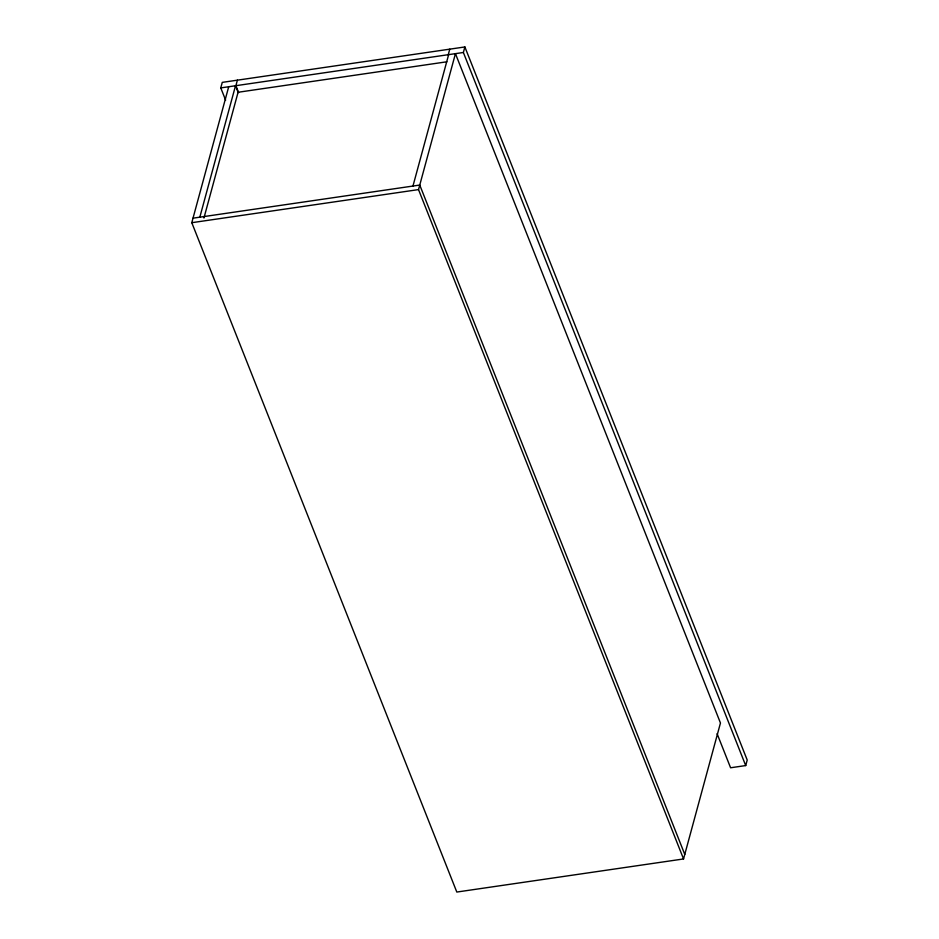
<?xml version="1.0" encoding="UTF-8"?>
<svg xmlns="http://www.w3.org/2000/svg" width="939" height="939" viewBox="0 0 939 939"><rect width="100%" height="100%" fill="white"/><g stroke="black" fill="none" stroke-linecap="round" stroke-linejoin="round"><path stroke-width="1.41" d="M225.63 100.18L220.771 87.902L222.273 82.374L464.875 46.95L747.209 760.027L745.707 765.567L730.589 767.773L717.091 733.688M683.545 858.95L418.524 189.596L455.438 53.652L720.459 723.007L683.545 858.95L456.812 892.05L191.791 222.696L228.705 86.752M199.831 217.167L235.513 85.754L238.213 92.574M237.391 80.167L235.889 85.695L238.588 92.515M203.939 218.024L238.083 92.268L446.87 61.786M448.255 54.697L449.769 49.157M412.96 186.051L448.642 54.638M745.707 765.567L463.373 52.49L464.875 46.95M220.771 87.902L463.373 52.49M193.023 218.165L419.756 185.053L684.777 854.42M191.791 222.696L418.524 189.596"/></g></svg>
